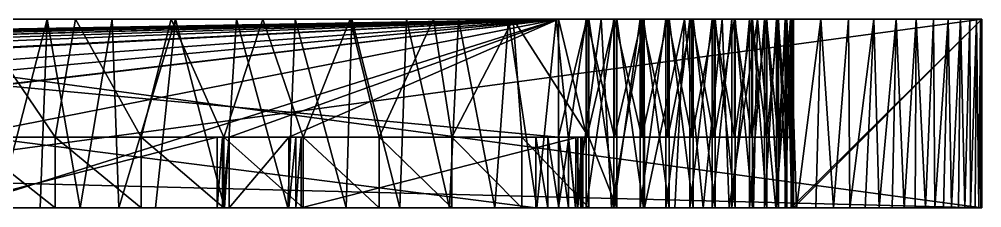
# Model space of a CAD drawing. Header units: millimetres. Extents: x -79 to 79, y 0 to 4.
# Drawn here: x 58.54 to 79, y 0 to 4 of the extents above; entities that cross this region are included whole.
import ezdxf

# ---------------------------------------------------------------- set-up
doc = ezdxf.new("R2010")
doc.units = ezdxf.units.MM
doc.header["$LTSCALE"] = 57.942387
for name, color, linetype in [('1', 7, 'CONTINUOUS'), ('10', 7, 'CONTINUOUS'), ('135', 7, 'CONTINUOUS'), ('136', 7, 'CONTINUOUS'), ('137', 7, 'CONTINUOUS'), ('138', 7, 'CONTINUOUS'), ('139', 7, 'CONTINUOUS'), ('14', 7, 'CONTINUOUS'), ('141', 7, 'CONTINUOUS'), ('142', 7, 'CONTINUOUS'), ('143', 7, 'CONTINUOUS'), ('145', 7, 'CONTINUOUS'), ('146', 7, 'CONTINUOUS'), ('151', 7, 'CONTINUOUS'), ('152', 7, 'CONTINUOUS'), ('175', 7, 'CONTINUOUS'), ('176', 7, 'CONTINUOUS'), ('177', 7, 'CONTINUOUS'), ('178', 7, 'CONTINUOUS'), ('181', 7, 'CONTINUOUS'), ('2', 7, 'CONTINUOUS'), ('208', 7, 'CONTINUOUS'), ('209', 7, 'CONTINUOUS'), ('5', 7, 'CONTINUOUS'), ('6', 7, 'CONTINUOUS'), ('7', 7, 'CONTINUOUS'), ('9', 7, 'CONTINUOUS')]:
    doc.layers.add(name, color=color, linetype=linetype)

msp = doc.modelspace()

# ---------------------------------------------------------------- linework, layer by layer
at = {"layer": '1', "color": 7, "linetype": 'CONTINUOUS'}
for points in [[(48.876, 0, 38.5), (62.745, 0, 38.174), (-79, 0, 42.5), (48.876, 0, 38.5)], [(63.005, 0, 38.5), (64.274, 0, 38.5), (-79, 0, 42.5), (63.005, 0, 38.5)], [(-79, 0, 42.5), (64.274, 0, 38.5), (79, 0, 42.5), (-79, 0, 42.5)], [(62.858, 0, 38.351), (63.005, 0, 38.5), (-79, 0, 42.5), (62.858, 0, 38.351)], [(62.745, 0, 38.174), (62.858, 0, 38.351), (-79, 0, 42.5), (62.745, 0, 38.174)], [(48.876, 0, 38.5), (49.054, 0, 38.343), (62.745, 0, 38.174), (48.876, 0, 38.5)], [(49.054, 0, 38.343), (49.19, 0, 38.148), (62.745, 0, 38.174), (49.054, 0, 38.343)], [(62.745, 0, 38.174), (49.19, 0, 38.148), (56.863, 0, 26.41), (62.745, 0, 38.174)], [(79, 0, 17.5), (57.506, 0, 24.995), (49.25, 0, 17.5), (79, 0, 17.5)], [(70.593, 0, -21.535), (71.176, 0, -21.64), (49.25, 0, -17.5), (70.593, 0, -21.535)], [(49.25, 0, -17.5), (71.176, 0, -21.64), (79, 0, -17.5), (49.25, 0, -17.5)], [(70, 0, -21.5), (70.593, 0, -21.535), (49.25, 0, -17.5), (70, 0, -21.5)], [(57.25, 0, -21.5), (70, 0, -21.5), (49.25, 0, -17.5), (57.25, 0, -21.5)], [(59.303, 0, -51.795), (57.4, 0, -51.927), (58.986, 0, -55.826), (59.303, 0, -51.795)], [(58.986, 0, -55.826), (57.4, 0, -51.927), (58.095, 0, -55.888), (58.986, 0, -55.826)], [(57.758, 0, 24.963), (57.506, 0, 24.995), (79, 0, 17.5), (57.758, 0, 24.963)], [(69.522, 0, 24.963), (57.758, 0, 24.963), (79, 0, 17.5), (69.522, 0, 24.963)], [(59.837, 0, -55.765), (59.303, 0, -51.795), (58.986, 0, -55.826), (59.837, 0, -55.765)], [(61.132, 0, -51.657), (59.303, 0, -51.795), (60.654, 0, -55.704), (61.132, 0, -51.657)], [(60.654, 0, -55.704), (59.303, 0, -51.795), (59.837, 0, -55.765), (60.654, 0, -55.704)], [(61.436, 0, -55.643), (61.132, 0, -51.657), (60.654, 0, -55.704), (61.436, 0, -55.643)], [(62.887, 0, -51.514), (61.132, 0, -51.657), (61.436, 0, -55.643), (62.887, 0, -51.514)], [(62.904, 0, -55.525), (62.887, 0, -51.514), (61.436, 0, -55.643), (62.904, 0, -55.525)], [(64.572, 0, -51.365), (62.887, 0, -51.514), (64.251, 0, -55.409), (64.572, 0, -51.365)], [(64.251, 0, -55.409), (62.887, 0, -51.514), (62.904, 0, -55.525), (64.251, 0, -55.409)], [(65.491, 0, -55.296), (64.572, 0, -51.365), (64.251, 0, -55.409), (65.491, 0, -55.296)], [(64.274, 0, 38.5), (64.421, 0, 38.351), (79, 0, 42.5), (64.274, 0, 38.5)], [(64.421, 0, 38.351), (64.534, 0, 38.174), (79, 0, 17.5), (64.421, 0, 38.351)], [(79, 0, 42.5), (64.421, 0, 38.351), (79, 0, 17.5), (79, 0, 42.5)], [(64.534, 0, 38.174), (70.416, 0, 26.41), (79, 0, 17.5), (64.534, 0, 38.174)], [(66.189, 0, -51.21), (64.572, 0, -51.365), (65.491, 0, -55.296), (66.189, 0, -51.21)], [(66.632, 0, -55.186), (66.189, 0, -51.21), (65.491, 0, -55.296), (66.632, 0, -55.186)], [(67.739, 0, -51.048), (66.189, 0, -51.21), (67.683, 0, -55.079), (67.739, 0, -51.048)], [(67.683, 0, -55.079), (66.189, 0, -51.21), (66.632, 0, -55.186), (67.683, 0, -55.079)], [(68.651, 0, -54.974), (67.739, 0, -51.048), (67.683, 0, -55.079), (68.651, 0, -54.974)], [(69.226, 0, -50.878), (67.739, 0, -51.048), (68.651, 0, -54.974), (69.226, 0, -50.878)], [(69.543, 0, -54.872), (69.226, 0, -50.878), (68.651, 0, -54.974), (69.543, 0, -54.872)], [(70.649, 0, -50.7), (69.226, 0, -50.878), (70.367, 0, -54.773), (70.649, 0, -50.7)], [(70.367, 0, -54.773), (69.226, 0, -50.878), (69.543, 0, -54.872), (70.367, 0, -54.773)], [(69.773, 0, 24.995), (69.522, 0, 24.963), (79, 0, 17.5), (69.773, 0, 24.995)], [(70.009, 0, 25.09), (69.773, 0, 24.995), (79, 0, 17.5), (70.009, 0, 25.09)], [(70.213, 0, 25.24), (70.009, 0, 25.09), (79, 0, 17.5), (70.213, 0, 25.24)], [(70.372, 0, 25.437), (70.213, 0, 25.24), (79, 0, 17.5), (70.372, 0, 25.437)], [(71.127, 0, -54.676), (70.649, 0, -50.7), (70.367, 0, -54.773), (71.127, 0, -54.676)], [(70.477, 0, 25.668), (70.372, 0, 25.437), (79, 0, 17.5), (70.477, 0, 25.668)], [(70.416, 0, 26.41), (70.5, 0, 26.171), (79, 0, 17.5), (70.416, 0, 26.41)], [(70.521, 0, 25.918), (70.477, 0, 25.668), (79, 0, 17.5), (70.521, 0, 25.918)], [(70.5, 0, 26.171), (70.521, 0, 25.918), (79, 0, 17.5), (70.5, 0, 26.171)], [(71.24, 0, -50.586), (70.649, 0, -50.7), (71.127, 0, -54.676), (71.24, 0, -50.586)], [(71.83, 0, -54.581), (71.24, 0, -50.586), (71.127, 0, -54.676), (71.83, 0, -54.581)], [(71.176, 0, -21.64), (71.742, 0, -21.813), (79, 0, -17.5), (71.176, 0, -21.64)], [(71.809, 0, -50.403), (71.24, 0, -50.586), (71.83, 0, -54.581), (71.809, 0, -50.403)], [(71.742, 0, -21.813), (72.285, 0, -22.053), (79, 0, -17.5), (71.742, 0, -21.813)], [(72.355, 0, -50.153), (71.809, 0, -50.403), (71.83, 0, -54.581), (72.355, 0, -50.153)], [(72.479, 0, -54.489), (72.355, 0, -50.153), (71.83, 0, -54.581), (72.479, 0, -54.489)], [(72.795, 0, -22.354), (79, 0, -25.765), (72.285, 0, -22.053), (72.795, 0, -22.354)], [(72.285, 0, -22.053), (79, 0, -25.765), (79, 0, -17.5), (72.285, 0, -22.053)], [(72.866, 0, -49.839), (72.355, 0, -50.153), (72.479, 0, -54.489), (72.866, 0, -49.839)], [(73.079, 0, -54.399), (72.866, 0, -49.839), (72.479, 0, -54.489), (73.079, 0, -54.399)], [(73.266, 0, -22.714), (79, 0, -25.765), (72.795, 0, -22.354), (73.266, 0, -22.714)], [(73.336, 0, -49.467), (72.866, 0, -49.839), (73.079, 0, -54.399), (73.336, 0, -49.467)], [(73.634, 0, -54.311), (73.336, 0, -49.467), (73.079, 0, -54.399), (73.634, 0, -54.311)], [(73.691, 0, -23.127), (79, 0, -25.765), (73.266, 0, -22.714), (73.691, 0, -23.127)], [(73.758, 0, -49.04), (73.336, 0, -49.467), (73.634, 0, -54.311), (73.758, 0, -49.04)], [(74.147, 0, -54.225), (73.758, 0, -49.04), (73.634, 0, -54.311), (74.147, 0, -54.225)], [(74.064, 0, -23.587), (79, 0, -25.765), (73.691, 0, -23.127), (74.064, 0, -23.587)], [(74.126, 0, -48.566), (73.758, 0, -49.04), (74.147, 0, -54.225), (74.126, 0, -48.566)], [(74.38, 0, -24.089), (79, 0, -25.765), (74.064, 0, -23.587), (74.38, 0, -24.089)], [(74.434, 0, -48.052), (74.126, 0, -48.566), (74.147, 0, -54.225), (74.434, 0, -48.052)], [(74.623, 0, -54.141), (74.434, 0, -48.052), (74.147, 0, -54.225), (74.623, 0, -54.141)], [(74.635, 0, -24.624), (79, 0, -25.765), (74.38, 0, -24.089), (74.635, 0, -24.624)], [(74.679, 0, -47.504), (74.434, 0, -48.052), (74.623, 0, -54.141), (74.679, 0, -47.504)], [(75.062, 0, -54.059), (74.679, 0, -47.504), (74.623, 0, -54.141), (75.062, 0, -54.059)], [(74.824, 0, -25.185), (79, 0, -25.765), (74.635, 0, -24.624), (74.824, 0, -25.185)], [(74.857, 0, -46.931), (74.679, 0, -47.504), (75.062, 0, -54.059), (74.857, 0, -46.931)], [(74.946, 0, -25.765), (79, 0, -25.765), (74.824, 0, -25.185), (74.946, 0, -25.765)], [(74.964, 0, -46.342), (74.857, 0, -46.931), (75.062, 0, -54.059), (74.964, 0, -46.342)], [(75, 0, -45.742), (74.964, 0, -46.342), (75.062, 0, -54.059), (75, 0, -45.742)], [(75, 0, -42.235), (75, 0, -45.742), (75.062, 0, -54.059), (75, 0, -42.235)], [(79, 0, -42.235), (75, 0, -42.235), (79, 0, -52.5), (79, 0, -42.235)], [(79, 0, -52.5), (75, 0, -42.235), (78.984, 0, -52.6), (79, 0, -52.5)], [(78.984, 0, -52.6), (75, 0, -42.235), (78.936, 0, -52.701), (78.984, 0, -52.6)], [(78.936, 0, -52.701), (75, 0, -42.235), (78.86, 0, -52.798), (78.936, 0, -52.701)], [(78.86, 0, -52.798), (75, 0, -42.235), (78.76, 0, -52.889), (78.86, 0, -52.798)], [(78.76, 0, -52.889), (75, 0, -42.235), (78.642, 0, -52.976), (78.76, 0, -52.889)], [(78.642, 0, -52.976), (75, 0, -42.235), (78.506, 0, -53.058), (78.642, 0, -52.976)], [(78.506, 0, -53.058), (75, 0, -42.235), (78.354, 0, -53.138), (78.506, 0, -53.058)], [(78.354, 0, -53.138), (75, 0, -42.235), (78.186, 0, -53.216), (78.354, 0, -53.138)], [(78.186, 0, -53.216), (75, 0, -42.235), (78.003, 0, -53.292), (78.186, 0, -53.216)], [(78.003, 0, -53.292), (75, 0, -42.235), (77.803, 0, -53.367), (78.003, 0, -53.292)], [(77.803, 0, -53.367), (75, 0, -42.235), (77.585, 0, -53.442), (77.803, 0, -53.367)], [(77.585, 0, -53.442), (75, 0, -42.235), (77.349, 0, -53.517), (77.585, 0, -53.442)], [(77.349, 0, -53.517), (75, 0, -42.235), (77.094, 0, -53.592), (77.349, 0, -53.517)], [(77.094, 0, -53.592), (75, 0, -42.235), (76.817, 0, -53.667), (77.094, 0, -53.592)], [(76.817, 0, -53.667), (75, 0, -42.235), (76.519, 0, -53.743), (76.817, 0, -53.667)], [(76.519, 0, -53.743), (75, 0, -42.235), (76.196, 0, -53.82), (76.519, 0, -53.743)], [(76.196, 0, -53.82), (75, 0, -42.235), (75.847, 0, -53.899), (76.196, 0, -53.82)], [(75.847, 0, -53.899), (75, 0, -42.235), (75.47, 0, -53.978), (75.847, 0, -53.899)], [(75.47, 0, -53.978), (75, 0, -42.235), (75.062, 0, -54.059), (75.47, 0, -53.978)]]:
    msp.add_3dface(points, dxfattribs=at)
at = {"layer": '10', "color": 7, "linetype": 'CONTINUOUS'}
for points in [[(79, 0, -17.5), (79, 0, -25.765), (79, 4, -17.5), (79, 0, -17.5)], [(79, 4, -17.5), (79, 0, -25.765), (79, 4, -25.765), (79, 4, -17.5)], [(79, 0, -42.235), (79, 0, -52.5), (79, 4, -42.235), (79, 0, -42.235)], [(79, 4, -42.235), (79, 0, -52.5), (79, 4, -52.5), (79, 4, -42.235)]]:
    msp.add_3dface(points, dxfattribs=at)
at = {"layer": '135', "color": 7, "linetype": 'CONTINUOUS'}
for points in [[(62.745, 0, 38.174), (56.863, 0, 26.41), (62.745, 1.5, 38.174), (62.745, 0, 38.174)], [(56.863, 0, 26.41), (56.863, 1.5, 26.41), (62.745, 1.5, 38.174), (56.863, 0, 26.41)]]:
    msp.add_3dface(points, dxfattribs=at)
at = {"layer": '136', "color": 7, "linetype": 'CONTINUOUS'}
for points in [[(62.858, 0, 38.351), (62.745, 0, 38.174), (62.858, 1.5, 38.351), (62.858, 0, 38.351)], [(62.745, 0, 38.174), (62.745, 1.5, 38.174), (62.858, 1.5, 38.351), (62.745, 0, 38.174)], [(63.005, 0, 38.5), (62.858, 0, 38.351), (63.005, 1.5, 38.5), (63.005, 0, 38.5)], [(62.858, 0, 38.351), (62.858, 1.5, 38.351), (63.005, 1.5, 38.5), (62.858, 0, 38.351)], [(64.421, 0, 38.351), (64.274, 0, 38.5), (64.421, 1.5, 38.351), (64.421, 0, 38.351)], [(64.274, 0, 38.5), (64.274, 1.5, 38.5), (64.421, 1.5, 38.351), (64.274, 0, 38.5)], [(64.534, 0, 38.174), (64.421, 0, 38.351), (64.534, 1.5, 38.174), (64.534, 0, 38.174)], [(64.421, 0, 38.351), (64.421, 1.5, 38.351), (64.534, 1.5, 38.174), (64.421, 0, 38.351)]]:
    msp.add_3dface(points, dxfattribs=at)
at = {"layer": '137', "color": 7, "linetype": 'CONTINUOUS'}
for points in [[(70.416, 0, 26.41), (64.534, 0, 38.174), (70.416, 1.5, 26.41), (70.416, 0, 26.41)], [(64.534, 0, 38.174), (64.534, 1.5, 38.174), (70.416, 1.5, 26.41), (64.534, 0, 38.174)]]:
    msp.add_3dface(points, dxfattribs=at)
at = {"layer": '138', "color": 7, "linetype": 'CONTINUOUS'}
for points in [[(69.522, 0, 24.963), (69.773, 0, 24.995), (69.522, 1.5, 24.963), (69.522, 0, 24.963)], [(69.773, 0, 24.995), (69.773, 1.5, 24.995), (69.522, 1.5, 24.963), (69.773, 0, 24.995)], [(69.773, 0, 24.995), (70.009, 0, 25.09), (69.773, 1.5, 24.995), (69.773, 0, 24.995)], [(70.009, 0, 25.09), (70.009, 1.5, 25.09), (69.773, 1.5, 24.995), (70.009, 0, 25.09)], [(70.009, 0, 25.09), (70.213, 0, 25.24), (70.009, 1.5, 25.09), (70.009, 0, 25.09)], [(70.213, 0, 25.24), (70.213, 1.5, 25.24), (70.009, 1.5, 25.09), (70.213, 0, 25.24)], [(70.213, 0, 25.24), (70.372, 0, 25.437), (70.213, 1.5, 25.24), (70.213, 0, 25.24)], [(70.372, 0, 25.437), (70.372, 1.5, 25.437), (70.213, 1.5, 25.24), (70.372, 0, 25.437)], [(70.372, 0, 25.437), (70.477, 0, 25.668), (70.372, 1.5, 25.437), (70.372, 0, 25.437)], [(70.477, 0, 25.668), (70.477, 1.5, 25.668), (70.372, 1.5, 25.437), (70.477, 0, 25.668)], [(70.5, 0, 26.171), (70.416, 0, 26.41), (70.5, 1.5, 26.171), (70.5, 0, 26.171)], [(70.416, 0, 26.41), (70.416, 1.5, 26.41), (70.5, 1.5, 26.171), (70.416, 0, 26.41)], [(70.477, 0, 25.668), (70.521, 0, 25.918), (70.477, 1.5, 25.668), (70.477, 0, 25.668)], [(70.521, 0, 25.918), (70.521, 1.5, 25.918), (70.477, 1.5, 25.668), (70.521, 0, 25.918)], [(70.521, 0, 25.918), (70.5, 0, 26.171), (70.521, 1.5, 25.918), (70.521, 0, 25.918)], [(70.5, 0, 26.171), (70.5, 1.5, 26.171), (70.521, 1.5, 25.918), (70.5, 0, 26.171)]]:
    msp.add_3dface(points, dxfattribs=at)
at = {"layer": '139', "color": 7, "linetype": 'CONTINUOUS'}
for points in [[(57.758, 0, 24.963), (69.522, 0, 24.963), (57.758, 1.5, 24.963), (57.758, 0, 24.963)], [(69.522, 0, 24.963), (69.522, 1.5, 24.963), (57.758, 1.5, 24.963), (69.522, 0, 24.963)]]:
    msp.add_3dface(points, dxfattribs=at)
at = {"layer": '14', "color": 7, "linetype": 'CONTINUOUS'}
for points in [[(59.132, 4, -55.816), (58.095, 0, -55.888), (57.705, 4, -55.915), (59.132, 4, -55.816)], [(58.986, 0, -55.826), (58.095, 0, -55.888), (59.132, 4, -55.816), (58.986, 0, -55.826)], [(59.837, 0, -55.765), (58.986, 0, -55.826), (59.132, 4, -55.816), (59.837, 0, -55.765)], [(60.518, 4, -55.714), (59.837, 0, -55.765), (59.132, 4, -55.816), (60.518, 4, -55.714)], [(60.654, 0, -55.704), (59.837, 0, -55.765), (60.518, 4, -55.714), (60.654, 0, -55.704)], [(61.859, 4, -55.61), (60.654, 0, -55.704), (60.518, 4, -55.714), (61.859, 4, -55.61)], [(61.436, 0, -55.643), (60.654, 0, -55.704), (61.859, 4, -55.61), (61.436, 0, -55.643)], [(62.904, 0, -55.525), (61.436, 0, -55.643), (61.859, 4, -55.61), (62.904, 0, -55.525)], [(63.156, 4, -55.504), (62.904, 0, -55.525), (61.859, 4, -55.61), (63.156, 4, -55.504)], [(64.251, 0, -55.409), (62.904, 0, -55.525), (63.156, 4, -55.504), (64.251, 0, -55.409)], [(64.407, 4, -55.395), (64.251, 0, -55.409), (63.156, 4, -55.504), (64.407, 4, -55.395)], [(65.491, 0, -55.296), (64.251, 0, -55.409), (64.407, 4, -55.395), (65.491, 0, -55.296)], [(65.612, 4, -55.285), (65.491, 0, -55.296), (64.407, 4, -55.395), (65.612, 4, -55.285)], [(66.632, 0, -55.186), (65.491, 0, -55.296), (65.612, 4, -55.285), (66.632, 0, -55.186)], [(66.77, 4, -55.172), (66.632, 0, -55.186), (65.612, 4, -55.285), (66.77, 4, -55.172)], [(67.683, 0, -55.079), (66.632, 0, -55.186), (66.77, 4, -55.172), (67.683, 0, -55.079)], [(67.88, 4, -55.058), (67.683, 0, -55.079), (66.77, 4, -55.172), (67.88, 4, -55.058)], [(68.651, 0, -54.974), (67.683, 0, -55.079), (67.88, 4, -55.058), (68.651, 0, -54.974)], [(68.94, 4, -54.942), (68.651, 0, -54.974), (67.88, 4, -55.058), (68.94, 4, -54.942)], [(69.543, 0, -54.872), (68.651, 0, -54.974), (68.94, 4, -54.942), (69.543, 0, -54.872)], [(69.951, 4, -54.824), (69.543, 0, -54.872), (68.94, 4, -54.942), (69.951, 4, -54.824)], [(70.367, 0, -54.773), (69.543, 0, -54.872), (69.951, 4, -54.824), (70.367, 0, -54.773)], [(70.911, 4, -54.704), (70.367, 0, -54.773), (69.951, 4, -54.824), (70.911, 4, -54.704)], [(71.127, 0, -54.676), (70.367, 0, -54.773), (70.911, 4, -54.704), (71.127, 0, -54.676)], [(71.821, 4, -54.583), (71.127, 0, -54.676), (70.911, 4, -54.704), (71.821, 4, -54.583)], [(71.83, 0, -54.581), (71.127, 0, -54.676), (71.821, 4, -54.583), (71.83, 0, -54.581)], [(72.678, 4, -54.46), (71.83, 0, -54.581), (71.821, 4, -54.583), (72.678, 4, -54.46)], [(72.479, 0, -54.489), (71.83, 0, -54.581), (72.678, 4, -54.46), (72.479, 0, -54.489)], [(73.079, 0, -54.399), (72.479, 0, -54.489), (72.678, 4, -54.46), (73.079, 0, -54.399)], [(73.484, 4, -54.336), (73.079, 0, -54.399), (72.678, 4, -54.46), (73.484, 4, -54.336)], [(73.634, 0, -54.311), (73.079, 0, -54.399), (73.484, 4, -54.336), (73.634, 0, -54.311)], [(74.236, 4, -54.21), (73.634, 0, -54.311), (73.484, 4, -54.336), (74.236, 4, -54.21)], [(74.147, 0, -54.225), (73.634, 0, -54.311), (74.236, 4, -54.21), (74.147, 0, -54.225)], [(74.623, 0, -54.141), (74.147, 0, -54.225), (74.236, 4, -54.21), (74.623, 0, -54.141)], [(74.934, 4, -54.083), (74.623, 0, -54.141), (74.236, 4, -54.21), (74.934, 4, -54.083)], [(75.062, 0, -54.059), (74.623, 0, -54.141), (74.934, 4, -54.083), (75.062, 0, -54.059)], [(75.579, 4, -53.955), (75.062, 0, -54.059), (74.934, 4, -54.083), (75.579, 4, -53.955)], [(75.47, 0, -53.978), (75.062, 0, -54.059), (75.579, 4, -53.955), (75.47, 0, -53.978)], [(75.847, 0, -53.899), (75.47, 0, -53.978), (75.579, 4, -53.955), (75.847, 0, -53.899)], [(76.169, 4, -53.826), (75.847, 0, -53.899), (75.579, 4, -53.955), (76.169, 4, -53.826)], [(76.196, 0, -53.82), (75.847, 0, -53.899), (76.169, 4, -53.826), (76.196, 0, -53.82)], [(76.704, 4, -53.697), (76.196, 0, -53.82), (76.169, 4, -53.826), (76.704, 4, -53.697)], [(76.519, 0, -53.743), (76.196, 0, -53.82), (76.704, 4, -53.697), (76.519, 0, -53.743)], [(76.817, 0, -53.667), (76.519, 0, -53.743), (76.704, 4, -53.697), (76.817, 0, -53.667)], [(77.184, 4, -53.566), (76.817, 0, -53.667), (76.704, 4, -53.697), (77.184, 4, -53.566)], [(77.094, 0, -53.592), (76.817, 0, -53.667), (77.184, 4, -53.566), (77.094, 0, -53.592)], [(77.349, 0, -53.517), (77.094, 0, -53.592), (77.184, 4, -53.566), (77.349, 0, -53.517)], [(77.609, 4, -53.434), (77.349, 0, -53.517), (77.184, 4, -53.566), (77.609, 4, -53.434)], [(77.585, 0, -53.442), (77.349, 0, -53.517), (77.609, 4, -53.434), (77.585, 0, -53.442)], [(77.803, 0, -53.367), (77.585, 0, -53.442), (77.609, 4, -53.434), (77.803, 0, -53.367)], [(77.977, 4, -53.302), (77.803, 0, -53.367), (77.609, 4, -53.434), (77.977, 4, -53.302)], [(78.003, 0, -53.292), (77.803, 0, -53.367), (77.977, 4, -53.302), (78.003, 0, -53.292)], [(78.289, 4, -53.169), (78.003, 0, -53.292), (77.977, 4, -53.302), (78.289, 4, -53.169)], [(78.186, 0, -53.216), (78.003, 0, -53.292), (78.289, 4, -53.169), (78.186, 0, -53.216)], [(78.354, 0, -53.138), (78.186, 0, -53.216), (78.289, 4, -53.169), (78.354, 0, -53.138)], [(78.545, 4, -53.036), (78.354, 0, -53.138), (78.289, 4, -53.169), (78.545, 4, -53.036)], [(78.506, 0, -53.058), (78.354, 0, -53.138), (78.545, 4, -53.036), (78.506, 0, -53.058)], [(78.642, 0, -52.976), (78.506, 0, -53.058), (78.545, 4, -53.036), (78.642, 0, -52.976)], [(78.744, 4, -52.902), (78.642, 0, -52.976), (78.545, 4, -53.036), (78.744, 4, -52.902)], [(78.76, 0, -52.889), (78.642, 0, -52.976), (78.744, 4, -52.902), (78.76, 0, -52.889)], [(78.886, 4, -52.768), (78.76, 0, -52.889), (78.744, 4, -52.902), (78.886, 4, -52.768)], [(78.86, 0, -52.798), (78.76, 0, -52.889), (78.886, 4, -52.768), (78.86, 0, -52.798)], [(78.936, 0, -52.701), (78.86, 0, -52.798), (78.886, 4, -52.768), (78.936, 0, -52.701)], [(78.972, 4, -52.634), (78.936, 0, -52.701), (78.886, 4, -52.768), (78.972, 4, -52.634)], [(78.984, 0, -52.6), (78.936, 0, -52.701), (78.972, 4, -52.634), (78.984, 0, -52.6)], [(79, 4, -52.5), (78.984, 0, -52.6), (78.972, 4, -52.634), (79, 4, -52.5)], [(79, 0, -52.5), (78.984, 0, -52.6), (79, 4, -52.5), (79, 0, -52.5)]]:
    msp.add_3dface(points, dxfattribs=at)
at = {"layer": '141', "color": 7, "linetype": 'CONTINUOUS'}
for points in [[(-79, 4, 42.5), (79, 4, 42.5), (-70, 4, 38.5), (-79, 4, 42.5)], [(-70, 4, 38.5), (79, 4, 42.5), (70, 4, 38.5), (-70, 4, 38.5)], [(43, 4, -21.5), (49.25, 4, -17.5), (70, 4, -21.5), (43, 4, -21.5)], [(70, 4, 21.5), (48.858, 4, 17.466), (43, 4, 21.5), (70, 4, 21.5)], [(49.25, 4, 17.5), (48.858, 4, 17.466), (70, 4, 21.5), (49.25, 4, 17.5)], [(79, 4, 17.5), (49.25, 4, 17.5), (71.196, 4, 21.645), (79, 4, 17.5)], [(71.196, 4, 21.645), (49.25, 4, 17.5), (70.604, 4, 21.537), (71.196, 4, 21.645)], [(70.604, 4, 21.537), (49.25, 4, 17.5), (70, 4, 21.5), (70.604, 4, 21.537)], [(49.25, 4, -17.5), (79, 4, -17.5), (70, 4, -21.5), (49.25, 4, -17.5)], [(59.733, 4, -51.764), (57.705, 4, -55.915), (57.599, 4, -51.914), (59.733, 4, -51.764)], [(59.132, 4, -55.816), (57.705, 4, -55.915), (59.733, 4, -51.764), (59.132, 4, -55.816)], [(60.518, 4, -55.714), (59.132, 4, -55.816), (59.733, 4, -51.764), (60.518, 4, -55.714)], [(61.772, 4, -51.606), (60.518, 4, -55.714), (59.733, 4, -51.764), (61.772, 4, -51.606)], [(61.859, 4, -55.61), (60.518, 4, -55.714), (61.772, 4, -51.606), (61.859, 4, -55.61)], [(63.718, 4, -51.442), (61.859, 4, -55.61), (61.772, 4, -51.606), (63.718, 4, -51.442)], [(63.156, 4, -55.504), (61.859, 4, -55.61), (63.718, 4, -51.442), (63.156, 4, -55.504)], [(64.407, 4, -55.395), (63.156, 4, -55.504), (63.718, 4, -51.442), (64.407, 4, -55.395)], [(65.577, 4, -51.27), (64.407, 4, -55.395), (63.718, 4, -51.442), (65.577, 4, -51.27)], [(65.612, 4, -55.285), (64.407, 4, -55.395), (65.577, 4, -51.27), (65.612, 4, -55.285)], [(67.348, 4, -51.09), (65.612, 4, -55.285), (65.577, 4, -51.27), (67.348, 4, -51.09)], [(66.77, 4, -55.172), (65.612, 4, -55.285), (67.348, 4, -51.09), (66.77, 4, -55.172)], [(67.88, 4, -55.058), (66.77, 4, -55.172), (67.348, 4, -51.09), (67.88, 4, -55.058)], [(69.04, 4, -50.9), (67.88, 4, -55.058), (67.348, 4, -51.09), (69.04, 4, -50.9)], [(68.94, 4, -54.942), (67.88, 4, -55.058), (69.04, 4, -50.9), (68.94, 4, -54.942)], [(69.951, 4, -54.824), (68.94, 4, -54.942), (69.04, 4, -50.9), (69.951, 4, -54.824)], [(70.649, 4, -50.7), (69.951, 4, -54.824), (69.04, 4, -50.9), (70.649, 4, -50.7)], [(70.911, 4, -54.704), (69.951, 4, -54.824), (70.649, 4, -50.7), (70.911, 4, -54.704)], [(70, 4, 38.5), (79, 4, 42.5), (70.604, 4, 38.463), (70, 4, 38.5)], [(70, 4, -21.5), (79, 4, -17.5), (70.593, 4, -21.535), (70, 4, -21.5)], [(70.593, 4, -21.535), (79, 4, -17.5), (71.176, 4, -21.64), (70.593, 4, -21.535)], [(70.604, 4, 38.463), (79, 4, 42.5), (71.196, 4, 38.355), (70.604, 4, 38.463)], [(71.24, 4, -50.586), (70.911, 4, -54.704), (70.649, 4, -50.7), (71.24, 4, -50.586)], [(71.821, 4, -54.583), (70.911, 4, -54.704), (71.809, 4, -50.403), (71.821, 4, -54.583)], [(71.809, 4, -50.403), (70.911, 4, -54.704), (71.24, 4, -50.586), (71.809, 4, -50.403)], [(71.176, 4, -21.64), (79, 4, -17.5), (71.742, 4, -21.813), (71.176, 4, -21.64)], [(71.196, 4, 38.355), (79, 4, 42.5), (71.773, 4, 38.175), (71.196, 4, 38.355)], [(71.773, 4, 21.825), (79, 4, 17.5), (71.196, 4, 21.645), (71.773, 4, 21.825)], [(71.742, 4, -21.813), (79, 4, -17.5), (72.285, 4, -22.053), (71.742, 4, -21.813)], [(71.773, 4, 38.175), (79, 4, 42.5), (72.324, 4, 37.927), (71.773, 4, 38.175)], [(72.324, 4, 22.073), (79, 4, 17.5), (71.773, 4, 21.825), (72.324, 4, 22.073)], [(72.355, 4, -50.153), (71.821, 4, -54.583), (71.809, 4, -50.403), (72.355, 4, -50.153)], [(72.678, 4, -54.46), (71.821, 4, -54.583), (72.355, 4, -50.153), (72.678, 4, -54.46)], [(72.285, 4, -22.053), (79, 4, -17.5), (72.795, 4, -22.354), (72.285, 4, -22.053)], [(72.324, 4, 37.927), (79, 4, 42.5), (72.84, 4, 37.615), (72.324, 4, 37.927)], [(72.84, 4, 22.385), (79, 4, 17.5), (72.324, 4, 22.073), (72.84, 4, 22.385)], [(72.866, 4, -49.839), (72.678, 4, -54.46), (72.355, 4, -50.153), (72.866, 4, -49.839)], [(73.484, 4, -54.336), (72.678, 4, -54.46), (73.336, 4, -49.467), (73.484, 4, -54.336)], [(73.336, 4, -49.467), (72.678, 4, -54.46), (72.866, 4, -49.839), (73.336, 4, -49.467)], [(72.795, 4, -22.354), (79, 4, -17.5), (73.266, 4, -22.714), (72.795, 4, -22.354)], [(72.84, 4, 37.615), (79, 4, 42.5), (73.315, 4, 37.243), (72.84, 4, 37.615)], [(73.315, 4, 22.757), (79, 4, 17.5), (72.84, 4, 22.385), (73.315, 4, 22.757)], [(73.266, 4, -22.714), (79, 4, -17.5), (73.691, 4, -23.127), (73.266, 4, -22.714)], [(73.315, 4, 37.243), (79, 4, 42.5), (73.743, 4, 36.815), (73.315, 4, 37.243)], [(73.743, 4, 23.185), (79, 4, 17.5), (73.315, 4, 22.757), (73.743, 4, 23.185)], [(73.758, 4, -49.04), (73.484, 4, -54.336), (73.336, 4, -49.467), (73.758, 4, -49.04)], [(74.236, 4, -54.21), (73.484, 4, -54.336), (74.126, 4, -48.566), (74.236, 4, -54.21)], [(74.126, 4, -48.566), (73.484, 4, -54.336), (73.758, 4, -49.04), (74.126, 4, -48.566)], [(73.691, 4, -23.127), (79, 4, -17.5), (74.064, 4, -23.587), (73.691, 4, -23.127)], [(73.743, 4, 36.815), (79, 4, 42.5), (74.115, 4, 36.34), (73.743, 4, 36.815)], [(74.115, 4, 23.66), (79, 4, 17.5), (73.743, 4, 23.185), (74.115, 4, 23.66)], [(74.064, 4, -23.587), (79, 4, -17.5), (74.38, 4, -24.089), (74.064, 4, -23.587)], [(74.115, 4, 36.34), (79, 4, 42.5), (74.427, 4, 35.824), (74.115, 4, 36.34)], [(74.427, 4, 24.176), (79, 4, 17.5), (74.115, 4, 23.66), (74.427, 4, 24.176)], [(74.434, 4, -48.052), (74.236, 4, -54.21), (74.126, 4, -48.566), (74.434, 4, -48.052)], [(74.934, 4, -54.083), (74.236, 4, -54.21), (74.857, 4, -46.931), (74.934, 4, -54.083)], [(74.857, 4, -46.931), (74.236, 4, -54.21), (74.679, 4, -47.504), (74.857, 4, -46.931)], [(74.679, 4, -47.504), (74.236, 4, -54.21), (74.434, 4, -48.052), (74.679, 4, -47.504)], [(74.38, 4, -24.089), (79, 4, -17.5), (74.635, 4, -24.624), (74.38, 4, -24.089)], [(74.427, 4, 35.824), (79, 4, 42.5), (74.675, 4, 35.273), (74.427, 4, 35.824)], [(74.675, 4, 24.727), (79, 4, 17.5), (74.427, 4, 24.176), (74.675, 4, 24.727)], [(74.635, 4, -24.624), (79, 4, -17.5), (74.824, 4, -25.185), (74.635, 4, -24.624)], [(74.675, 4, 35.273), (79, 4, 42.5), (74.855, 4, 34.696), (74.675, 4, 35.273)], [(74.855, 4, 25.304), (79, 4, 17.5), (74.675, 4, 24.727), (74.855, 4, 25.304)], [(74.824, 4, -25.185), (79, 4, -17.5), (74.946, 4, -25.765), (74.824, 4, -25.185)], [(79, 4, 42.5), (79, 4, 17.5), (74.855, 4, 25.304), (79, 4, 42.5)], [(74.855, 4, 34.696), (79, 4, 42.5), (74.963, 4, 34.104), (74.855, 4, 34.696)], [(74.963, 4, 25.896), (79, 4, 42.5), (74.855, 4, 25.304), (74.963, 4, 25.896)], [(74.964, 4, -46.342), (74.934, 4, -54.083), (74.857, 4, -46.931), (74.964, 4, -46.342)], [(75.579, 4, -53.955), (74.934, 4, -54.083), (75, 4, -45.742), (75.579, 4, -53.955)], [(75, 4, -45.742), (74.934, 4, -54.083), (74.964, 4, -46.342), (75, 4, -45.742)], [(79, 4, -17.5), (79, 4, -25.765), (74.946, 4, -25.765), (79, 4, -17.5)], [(74.963, 4, 34.104), (79, 4, 42.5), (75, 4, 33.5), (74.963, 4, 34.104)], [(75, 4, 26.5), (79, 4, 42.5), (74.963, 4, 25.896), (75, 4, 26.5)], [(75, 4, 33.5), (79, 4, 42.5), (75, 4, 26.5), (75, 4, 33.5)], [(79, 4, -42.235), (75.579, 4, -53.955), (75, 4, -45.742), (79, 4, -42.235)], [(75, 4, -42.235), (79, 4, -42.235), (75, 4, -45.742), (75, 4, -42.235)], [(79, 4, -42.235), (76.169, 4, -53.826), (75.579, 4, -53.955), (79, 4, -42.235)], [(79, 4, -42.235), (76.704, 4, -53.697), (76.169, 4, -53.826), (79, 4, -42.235)], [(79, 4, -42.235), (77.184, 4, -53.566), (76.704, 4, -53.697), (79, 4, -42.235)], [(79, 4, -42.235), (77.609, 4, -53.434), (77.184, 4, -53.566), (79, 4, -42.235)], [(79, 4, -42.235), (77.977, 4, -53.302), (77.609, 4, -53.434), (79, 4, -42.235)], [(79, 4, -42.235), (78.289, 4, -53.169), (77.977, 4, -53.302), (79, 4, -42.235)], [(79, 4, -42.235), (78.545, 4, -53.036), (78.289, 4, -53.169), (79, 4, -42.235)], [(79, 4, -42.235), (78.744, 4, -52.902), (78.545, 4, -53.036), (79, 4, -42.235)], [(79, 4, -42.235), (78.886, 4, -52.768), (78.744, 4, -52.902), (79, 4, -42.235)], [(79, 4, -42.235), (78.972, 4, -52.634), (78.886, 4, -52.768), (79, 4, -42.235)], [(79, 4, -42.235), (79, 4, -52.5), (78.972, 4, -52.634), (79, 4, -42.235)]]:
    msp.add_3dface(points, dxfattribs=at)
at = {"layer": '142', "color": 7, "linetype": 'CONTINUOUS'}
for points in [[(75, 0, -45.742), (75, 0, -42.235), (75, 4, -42.235), (75, 0, -45.742)], [(75, 0, -45.742), (75, 4, -42.235), (75, 4, -45.742), (75, 0, -45.742)]]:
    msp.add_3dface(points, dxfattribs=at)
at = {"layer": '143', "color": 7, "linetype": 'CONTINUOUS'}
for points in [[(57.25, 1.5, -21.5), (43, 1.5, -21.5), (70, 4, -21.5), (57.25, 1.5, -21.5)], [(43, 1.5, -21.5), (43, 4, -21.5), (70, 4, -21.5), (43, 1.5, -21.5)], [(70, 0, -21.5), (57.25, 0, -21.5), (70, 4, -21.5), (70, 0, -21.5)], [(57.25, 0, -21.5), (57.25, 1.5, -21.5), (70, 4, -21.5), (57.25, 0, -21.5)]]:
    msp.add_3dface(points, dxfattribs=at)
at = {"layer": '145', "color": 7, "linetype": 'CONTINUOUS'}
for points in [[(43, 1.5, 21.5), (70, 1.5, 21.5), (43, 4, 21.5), (43, 1.5, 21.5)], [(70, 1.5, 21.5), (70, 4, 21.5), (43, 4, 21.5), (70, 1.5, 21.5)]]:
    msp.add_3dface(points, dxfattribs=at)
at = {"layer": '146', "color": 7, "linetype": 'CONTINUOUS'}
for points in [[(-64.274, 1.5, 38.5), (-70, 1.5, 38.5), (70, 4, 38.5), (-64.274, 1.5, 38.5)], [(-70, 1.5, 38.5), (-70, 4, 38.5), (70, 4, 38.5), (-70, 1.5, 38.5)], [(-63.005, 1.5, 38.5), (-64.274, 1.5, 38.5), (70, 4, 38.5), (-63.005, 1.5, 38.5)], [(-48.876, 1.5, 38.5), (-63.005, 1.5, 38.5), (70, 4, 38.5), (-48.876, 1.5, 38.5)], [(-35.977, 1.5, 38.5), (-48.876, 1.5, 38.5), (70, 4, 38.5), (-35.977, 1.5, 38.5)], [(-21.848, 1.5, 38.5), (-35.977, 1.5, 38.5), (70, 4, 38.5), (-21.848, 1.5, 38.5)], [(-20.579, 1.5, 38.5), (-21.848, 1.5, 38.5), (70, 4, 38.5), (-20.579, 1.5, 38.5)], [(-6.449, 1.5, 38.5), (-20.579, 1.5, 38.5), (70, 4, 38.5), (-6.449, 1.5, 38.5)], [(6.449, 1.5, 38.5), (-6.449, 1.5, 38.5), (70, 4, 38.5), (6.449, 1.5, 38.5)], [(20.579, 1.5, 38.5), (6.449, 1.5, 38.5), (70, 4, 38.5), (20.579, 1.5, 38.5)], [(21.848, 1.5, 38.5), (20.579, 1.5, 38.5), (70, 4, 38.5), (21.848, 1.5, 38.5)], [(35.977, 1.5, 38.5), (21.848, 1.5, 38.5), (70, 4, 38.5), (35.977, 1.5, 38.5)], [(48.876, 1.5, 38.5), (35.977, 0, 38.5), (70, 4, 38.5), (48.876, 1.5, 38.5)], [(35.977, 0, 38.5), (35.977, 1.5, 38.5), (70, 4, 38.5), (35.977, 0, 38.5)], [(63.005, 1.5, 38.5), (48.876, 1.5, 38.5), (70, 4, 38.5), (63.005, 1.5, 38.5)], [(64.274, 1.5, 38.5), (63.005, 1.5, 38.5), (70, 4, 38.5), (64.274, 1.5, 38.5)], [(70, 1.5, 38.5), (64.274, 1.5, 38.5), (70, 4, 38.5), (70, 1.5, 38.5)], [(64.274, 0, 38.5), (63.005, 0, 38.5), (64.274, 1.5, 38.5), (64.274, 0, 38.5)], [(64.274, 1.5, 38.5), (63.005, 0, 38.5), (63.005, 1.5, 38.5), (64.274, 1.5, 38.5)]]:
    msp.add_3dface(points, dxfattribs=at)
at = {"layer": '151', "color": 7, "linetype": 'CONTINUOUS'}
for points in [[(57.599, 4, -51.914), (57.4, 1.5, -51.927), (59.303, 1.5, -51.795), (57.599, 4, -51.914)], [(59.733, 4, -51.764), (57.599, 4, -51.914), (59.303, 1.5, -51.795), (59.733, 4, -51.764)], [(61.132, 1.5, -51.657), (59.733, 4, -51.764), (59.303, 1.5, -51.795), (61.132, 1.5, -51.657)], [(61.772, 4, -51.606), (59.733, 4, -51.764), (61.132, 1.5, -51.657), (61.772, 4, -51.606)], [(62.887, 1.5, -51.514), (61.772, 4, -51.606), (61.132, 1.5, -51.657), (62.887, 1.5, -51.514)], [(63.718, 4, -51.442), (61.772, 4, -51.606), (62.887, 1.5, -51.514), (63.718, 4, -51.442)], [(64.572, 1.5, -51.365), (63.718, 4, -51.442), (62.887, 1.5, -51.514), (64.572, 1.5, -51.365)], [(65.577, 4, -51.27), (63.718, 4, -51.442), (64.572, 1.5, -51.365), (65.577, 4, -51.27)], [(66.189, 1.5, -51.21), (65.577, 4, -51.27), (64.572, 1.5, -51.365), (66.189, 1.5, -51.21)], [(67.348, 4, -51.09), (65.577, 4, -51.27), (66.189, 1.5, -51.21), (67.348, 4, -51.09)], [(67.739, 1.5, -51.048), (67.348, 4, -51.09), (66.189, 1.5, -51.21), (67.739, 1.5, -51.048)], [(69.04, 4, -50.9), (67.348, 4, -51.09), (67.739, 1.5, -51.048), (69.04, 4, -50.9)], [(69.226, 1.5, -50.878), (69.04, 4, -50.9), (67.739, 1.5, -51.048), (69.226, 1.5, -50.878)], [(70.649, 4, -50.7), (69.04, 4, -50.9), (70.649, 1.5, -50.7), (70.649, 4, -50.7)], [(70.649, 1.5, -50.7), (69.04, 4, -50.9), (69.226, 1.5, -50.878), (70.649, 1.5, -50.7)]]:
    msp.add_3dface(points, dxfattribs=at)
at = {"layer": '152', "color": 7, "linetype": 'CONTINUOUS'}
for points in [[(75, 1.5, 26.5), (75, 1.5, 33.5), (75, 4, 26.5), (75, 1.5, 26.5)], [(75, 1.5, 33.5), (75, 4, 33.5), (75, 4, 26.5), (75, 1.5, 33.5)]]:
    msp.add_3dface(points, dxfattribs=at)
at = {"layer": '175', "color": 7, "linetype": 'CONTINUOUS'}
for points in [[(70.604, 1.5, 38.463), (70, 1.5, 38.5), (70.604, 4, 38.463), (70.604, 1.5, 38.463)], [(70, 1.5, 38.5), (70, 4, 38.5), (70.604, 4, 38.463), (70, 1.5, 38.5)], [(71.196, 1.5, 38.355), (70.604, 1.5, 38.463), (71.196, 4, 38.355), (71.196, 1.5, 38.355)], [(70.604, 1.5, 38.463), (70.604, 4, 38.463), (71.196, 4, 38.355), (70.604, 1.5, 38.463)], [(71.773, 1.5, 38.175), (71.196, 1.5, 38.355), (71.773, 4, 38.175), (71.773, 1.5, 38.175)], [(71.196, 1.5, 38.355), (71.196, 4, 38.355), (71.773, 4, 38.175), (71.196, 1.5, 38.355)], [(72.324, 1.5, 37.927), (71.773, 1.5, 38.175), (72.324, 4, 37.927), (72.324, 1.5, 37.927)], [(71.773, 1.5, 38.175), (71.773, 4, 38.175), (72.324, 4, 37.927), (71.773, 1.5, 38.175)], [(72.84, 1.5, 37.615), (72.324, 1.5, 37.927), (72.84, 4, 37.615), (72.84, 1.5, 37.615)], [(72.324, 1.5, 37.927), (72.324, 4, 37.927), (72.84, 4, 37.615), (72.324, 1.5, 37.927)], [(73.315, 1.5, 37.243), (72.84, 1.5, 37.615), (73.315, 4, 37.243), (73.315, 1.5, 37.243)], [(72.84, 1.5, 37.615), (72.84, 4, 37.615), (73.315, 4, 37.243), (72.84, 1.5, 37.615)], [(73.743, 1.5, 36.815), (73.315, 1.5, 37.243), (73.743, 4, 36.815), (73.743, 1.5, 36.815)], [(73.315, 1.5, 37.243), (73.315, 4, 37.243), (73.743, 4, 36.815), (73.315, 1.5, 37.243)], [(74.115, 1.5, 36.34), (73.743, 1.5, 36.815), (74.115, 4, 36.34), (74.115, 1.5, 36.34)], [(73.743, 1.5, 36.815), (73.743, 4, 36.815), (74.115, 4, 36.34), (73.743, 1.5, 36.815)], [(74.427, 1.5, 35.824), (74.115, 1.5, 36.34), (74.427, 4, 35.824), (74.427, 1.5, 35.824)], [(74.115, 1.5, 36.34), (74.115, 4, 36.34), (74.427, 4, 35.824), (74.115, 1.5, 36.34)], [(74.675, 1.5, 35.273), (74.427, 1.5, 35.824), (74.675, 4, 35.273), (74.675, 1.5, 35.273)], [(74.427, 1.5, 35.824), (74.427, 4, 35.824), (74.675, 4, 35.273), (74.427, 1.5, 35.824)], [(74.855, 1.5, 34.696), (74.675, 1.5, 35.273), (74.855, 4, 34.696), (74.855, 1.5, 34.696)], [(74.675, 1.5, 35.273), (74.675, 4, 35.273), (74.855, 4, 34.696), (74.675, 1.5, 35.273)], [(74.963, 1.5, 34.104), (74.855, 1.5, 34.696), (74.963, 4, 34.104), (74.963, 1.5, 34.104)], [(74.855, 1.5, 34.696), (74.855, 4, 34.696), (74.963, 4, 34.104), (74.855, 1.5, 34.696)], [(75, 1.5, 33.5), (74.963, 1.5, 34.104), (75, 4, 33.5), (75, 1.5, 33.5)], [(74.963, 1.5, 34.104), (74.963, 4, 34.104), (75, 4, 33.5), (74.963, 1.5, 34.104)]]:
    msp.add_3dface(points, dxfattribs=at)
at = {"layer": '176', "color": 7, "linetype": 'CONTINUOUS'}
for points in [[(70, 1.5, 21.5), (70.604, 1.5, 21.537), (70, 4, 21.5), (70, 1.5, 21.5)], [(70.604, 1.5, 21.537), (70.604, 4, 21.537), (70, 4, 21.5), (70.604, 1.5, 21.537)], [(70.604, 1.5, 21.537), (71.196, 1.5, 21.645), (70.604, 4, 21.537), (70.604, 1.5, 21.537)], [(71.196, 1.5, 21.645), (71.196, 4, 21.645), (70.604, 4, 21.537), (71.196, 1.5, 21.645)], [(71.196, 1.5, 21.645), (71.773, 1.5, 21.825), (71.196, 4, 21.645), (71.196, 1.5, 21.645)], [(71.773, 1.5, 21.825), (71.773, 4, 21.825), (71.196, 4, 21.645), (71.773, 1.5, 21.825)], [(71.773, 1.5, 21.825), (72.324, 1.5, 22.073), (71.773, 4, 21.825), (71.773, 1.5, 21.825)], [(72.324, 1.5, 22.073), (72.324, 4, 22.073), (71.773, 4, 21.825), (72.324, 1.5, 22.073)], [(72.324, 1.5, 22.073), (72.84, 1.5, 22.385), (72.324, 4, 22.073), (72.324, 1.5, 22.073)], [(72.84, 1.5, 22.385), (72.84, 4, 22.385), (72.324, 4, 22.073), (72.84, 1.5, 22.385)], [(72.84, 1.5, 22.385), (73.315, 1.5, 22.757), (72.84, 4, 22.385), (72.84, 1.5, 22.385)], [(73.315, 1.5, 22.757), (73.315, 4, 22.757), (72.84, 4, 22.385), (73.315, 1.5, 22.757)], [(73.315, 1.5, 22.757), (73.743, 1.5, 23.185), (73.315, 4, 22.757), (73.315, 1.5, 22.757)], [(73.743, 1.5, 23.185), (73.743, 4, 23.185), (73.315, 4, 22.757), (73.743, 1.5, 23.185)], [(73.743, 1.5, 23.185), (74.115, 1.5, 23.66), (73.743, 4, 23.185), (73.743, 1.5, 23.185)], [(74.115, 1.5, 23.66), (74.115, 4, 23.66), (73.743, 4, 23.185), (74.115, 1.5, 23.66)], [(74.115, 1.5, 23.66), (74.427, 1.5, 24.176), (74.115, 4, 23.66), (74.115, 1.5, 23.66)], [(74.427, 1.5, 24.176), (74.427, 4, 24.176), (74.115, 4, 23.66), (74.427, 1.5, 24.176)], [(74.427, 1.5, 24.176), (74.675, 1.5, 24.727), (74.427, 4, 24.176), (74.427, 1.5, 24.176)], [(74.675, 1.5, 24.727), (74.675, 4, 24.727), (74.427, 4, 24.176), (74.675, 1.5, 24.727)], [(74.675, 1.5, 24.727), (74.855, 1.5, 25.304), (74.675, 4, 24.727), (74.675, 1.5, 24.727)], [(74.855, 1.5, 25.304), (74.855, 4, 25.304), (74.675, 4, 24.727), (74.855, 1.5, 25.304)], [(74.855, 1.5, 25.304), (74.963, 1.5, 25.896), (74.855, 4, 25.304), (74.855, 1.5, 25.304)], [(74.963, 1.5, 25.896), (74.963, 4, 25.896), (74.855, 4, 25.304), (74.963, 1.5, 25.896)], [(74.963, 1.5, 25.896), (75, 1.5, 26.5), (74.963, 4, 25.896), (74.963, 1.5, 25.896)], [(75, 1.5, 26.5), (75, 4, 26.5), (74.963, 4, 25.896), (75, 1.5, 26.5)]]:
    msp.add_3dface(points, dxfattribs=at)
at = {"layer": '177', "color": 7, "linetype": 'CONTINUOUS'}
for points in [[(70.593, 0, -21.535), (70, 0, -21.5), (70.593, 4, -21.535), (70.593, 0, -21.535)], [(70, 0, -21.5), (70, 4, -21.5), (70.593, 4, -21.535), (70, 0, -21.5)], [(71.176, 0, -21.64), (70.593, 0, -21.535), (71.176, 4, -21.64), (71.176, 0, -21.64)], [(70.593, 0, -21.535), (70.593, 4, -21.535), (71.176, 4, -21.64), (70.593, 0, -21.535)], [(71.742, 0, -21.813), (71.176, 0, -21.64), (71.742, 4, -21.813), (71.742, 0, -21.813)], [(71.176, 0, -21.64), (71.176, 4, -21.64), (71.742, 4, -21.813), (71.176, 0, -21.64)], [(72.285, 0, -22.053), (71.742, 0, -21.813), (72.285, 4, -22.053), (72.285, 0, -22.053)], [(71.742, 0, -21.813), (71.742, 4, -21.813), (72.285, 4, -22.053), (71.742, 0, -21.813)], [(72.795, 0, -22.354), (72.285, 0, -22.053), (72.795, 4, -22.354), (72.795, 0, -22.354)], [(72.285, 0, -22.053), (72.285, 4, -22.053), (72.795, 4, -22.354), (72.285, 0, -22.053)], [(73.266, 0, -22.714), (72.795, 0, -22.354), (73.266, 4, -22.714), (73.266, 0, -22.714)], [(72.795, 0, -22.354), (72.795, 4, -22.354), (73.266, 4, -22.714), (72.795, 0, -22.354)], [(73.691, 0, -23.127), (73.266, 0, -22.714), (73.691, 4, -23.127), (73.691, 0, -23.127)], [(73.266, 0, -22.714), (73.266, 4, -22.714), (73.691, 4, -23.127), (73.266, 0, -22.714)], [(74.064, 0, -23.587), (73.691, 0, -23.127), (74.064, 4, -23.587), (74.064, 0, -23.587)], [(73.691, 0, -23.127), (73.691, 4, -23.127), (74.064, 4, -23.587), (73.691, 0, -23.127)], [(74.38, 0, -24.089), (74.064, 0, -23.587), (74.38, 4, -24.089), (74.38, 0, -24.089)], [(74.064, 0, -23.587), (74.064, 4, -23.587), (74.38, 4, -24.089), (74.064, 0, -23.587)], [(74.635, 0, -24.624), (74.38, 0, -24.089), (74.635, 4, -24.624), (74.635, 0, -24.624)], [(74.38, 0, -24.089), (74.38, 4, -24.089), (74.635, 4, -24.624), (74.38, 0, -24.089)], [(74.824, 0, -25.185), (74.635, 0, -24.624), (74.824, 4, -25.185), (74.824, 0, -25.185)], [(74.635, 0, -24.624), (74.635, 4, -24.624), (74.824, 4, -25.185), (74.635, 0, -24.624)], [(74.946, 0, -25.765), (74.824, 0, -25.185), (74.946, 4, -25.765), (74.946, 0, -25.765)], [(74.824, 0, -25.185), (74.824, 4, -25.185), (74.946, 4, -25.765), (74.824, 0, -25.185)]]:
    msp.add_3dface(points, dxfattribs=at)
at = {"layer": '178', "color": 7, "linetype": 'CONTINUOUS'}
for points in [[(71.24, 0, -50.586), (71.24, 4, -50.586), (70.649, 4, -50.7), (71.24, 0, -50.586)], [(71.24, 0, -50.586), (70.649, 4, -50.7), (70.649, 1.5, -50.7), (71.24, 0, -50.586)], [(71.24, 0, -50.586), (71.809, 0, -50.403), (71.24, 4, -50.586), (71.24, 0, -50.586)], [(71.809, 0, -50.403), (71.809, 4, -50.403), (71.24, 4, -50.586), (71.809, 0, -50.403)], [(71.809, 0, -50.403), (72.355, 0, -50.153), (71.809, 4, -50.403), (71.809, 0, -50.403)], [(72.355, 0, -50.153), (72.355, 4, -50.153), (71.809, 4, -50.403), (72.355, 0, -50.153)], [(72.355, 0, -50.153), (72.866, 0, -49.839), (72.355, 4, -50.153), (72.355, 0, -50.153)], [(72.866, 0, -49.839), (72.866, 4, -49.839), (72.355, 4, -50.153), (72.866, 0, -49.839)], [(72.866, 0, -49.839), (73.336, 0, -49.467), (72.866, 4, -49.839), (72.866, 0, -49.839)], [(73.336, 0, -49.467), (73.336, 4, -49.467), (72.866, 4, -49.839), (73.336, 0, -49.467)], [(73.336, 0, -49.467), (73.758, 0, -49.04), (73.336, 4, -49.467), (73.336, 0, -49.467)], [(73.758, 0, -49.04), (73.758, 4, -49.04), (73.336, 4, -49.467), (73.758, 0, -49.04)], [(73.758, 0, -49.04), (74.126, 0, -48.566), (73.758, 4, -49.04), (73.758, 0, -49.04)], [(74.126, 0, -48.566), (74.126, 4, -48.566), (73.758, 4, -49.04), (74.126, 0, -48.566)], [(74.126, 0, -48.566), (74.434, 0, -48.052), (74.126, 4, -48.566), (74.126, 0, -48.566)], [(74.434, 0, -48.052), (74.434, 4, -48.052), (74.126, 4, -48.566), (74.434, 0, -48.052)], [(74.434, 0, -48.052), (74.679, 0, -47.504), (74.434, 4, -48.052), (74.434, 0, -48.052)], [(74.679, 0, -47.504), (74.679, 4, -47.504), (74.434, 4, -48.052), (74.679, 0, -47.504)], [(74.679, 0, -47.504), (74.857, 0, -46.931), (74.679, 4, -47.504), (74.679, 0, -47.504)], [(74.857, 0, -46.931), (74.857, 4, -46.931), (74.679, 4, -47.504), (74.857, 0, -46.931)], [(74.857, 0, -46.931), (74.964, 0, -46.342), (74.857, 4, -46.931), (74.857, 0, -46.931)], [(74.964, 0, -46.342), (74.964, 4, -46.342), (74.857, 4, -46.931), (74.964, 0, -46.342)], [(74.964, 0, -46.342), (75, 0, -45.742), (74.964, 4, -46.342), (74.964, 0, -46.342)], [(75, 0, -45.742), (75, 4, -45.742), (74.964, 4, -46.342), (75, 0, -45.742)], [(70.649, 0, -50.7), (71.24, 0, -50.586), (70.649, 1.5, -50.7), (70.649, 0, -50.7)]]:
    msp.add_3dface(points, dxfattribs=at)
at = {"layer": '181', "color": 7, "linetype": 'CONTINUOUS'}
for points in [[(57.4, 0, -51.927), (59.303, 0, -51.795), (57.4, 1.5, -51.927), (57.4, 0, -51.927)], [(57.4, 1.5, -51.927), (59.303, 0, -51.795), (59.303, 1.5, -51.795), (57.4, 1.5, -51.927)], [(59.303, 0, -51.795), (61.132, 0, -51.657), (59.303, 1.5, -51.795), (59.303, 0, -51.795)], [(61.132, 0, -51.657), (61.132, 1.5, -51.657), (59.303, 1.5, -51.795), (61.132, 0, -51.657)], [(61.132, 0, -51.657), (62.887, 0, -51.514), (61.132, 1.5, -51.657), (61.132, 0, -51.657)], [(62.887, 0, -51.514), (62.887, 1.5, -51.514), (61.132, 1.5, -51.657), (62.887, 0, -51.514)], [(62.887, 0, -51.514), (64.572, 0, -51.365), (62.887, 1.5, -51.514), (62.887, 0, -51.514)], [(64.572, 0, -51.365), (64.572, 1.5, -51.365), (62.887, 1.5, -51.514), (64.572, 0, -51.365)], [(64.572, 0, -51.365), (66.189, 0, -51.21), (64.572, 1.5, -51.365), (64.572, 0, -51.365)], [(66.189, 0, -51.21), (66.189, 1.5, -51.21), (64.572, 1.5, -51.365), (66.189, 0, -51.21)], [(66.189, 0, -51.21), (67.739, 0, -51.048), (66.189, 1.5, -51.21), (66.189, 0, -51.21)], [(67.739, 0, -51.048), (67.739, 1.5, -51.048), (66.189, 1.5, -51.21), (67.739, 0, -51.048)], [(67.739, 0, -51.048), (69.226, 0, -50.878), (67.739, 1.5, -51.048), (67.739, 0, -51.048)], [(69.226, 0, -50.878), (69.226, 1.5, -50.878), (67.739, 1.5, -51.048), (69.226, 0, -50.878)], [(69.226, 0, -50.878), (70.649, 0, -50.7), (69.226, 1.5, -50.878), (69.226, 0, -50.878)], [(70.649, 0, -50.7), (70.649, 1.5, -50.7), (69.226, 1.5, -50.878), (70.649, 0, -50.7)]]:
    msp.add_3dface(points, dxfattribs=at)
at = {"layer": '2', "color": 7, "linetype": 'CONTINUOUS'}
for points in [[(70, 1.5, 21.5), (43, 1.5, 21.5), (69.773, 1.5, 24.995), (70, 1.5, 21.5)], [(69.773, 1.5, 24.995), (43, 1.5, 21.5), (69.522, 1.5, 24.963), (69.773, 1.5, 24.995)], [(69.522, 1.5, 24.963), (43, 1.5, 21.5), (57.758, 1.5, 24.963), (69.522, 1.5, 24.963)], [(48.876, 1.5, 38.5), (63.005, 1.5, 38.5), (49.054, 1.5, 38.343), (48.876, 1.5, 38.5)], [(49.054, 1.5, 38.343), (63.005, 1.5, 38.5), (49.19, 1.5, 38.148), (49.054, 1.5, 38.343)], [(49.19, 1.5, 38.148), (63.005, 1.5, 38.5), (49.277, 1.5, 37.926), (49.19, 1.5, 38.148)], [(49.277, 1.5, 37.926), (63.005, 1.5, 38.5), (49.308, 1.5, 37.69), (49.277, 1.5, 37.926)], [(62.745, 1.5, 38.174), (56.863, 1.5, 26.41), (49.308, 1.5, 37.69), (62.745, 1.5, 38.174)], [(62.858, 1.5, 38.351), (62.745, 1.5, 38.174), (49.308, 1.5, 37.69), (62.858, 1.5, 38.351)], [(63.005, 1.5, 38.5), (62.858, 1.5, 38.351), (49.308, 1.5, 37.69), (63.005, 1.5, 38.5)], [(64.274, 1.5, 38.5), (70, 1.5, 38.5), (64.421, 1.5, 38.351), (64.274, 1.5, 38.5)], [(64.421, 1.5, 38.351), (70, 1.5, 38.5), (64.534, 1.5, 38.174), (64.421, 1.5, 38.351)], [(64.534, 1.5, 38.174), (70, 1.5, 38.5), (70.416, 1.5, 26.41), (64.534, 1.5, 38.174)], [(70.009, 1.5, 25.09), (70, 1.5, 21.5), (69.773, 1.5, 24.995), (70.009, 1.5, 25.09)], [(70.604, 1.5, 21.537), (70, 1.5, 21.5), (70.521, 1.5, 25.918), (70.604, 1.5, 21.537)], [(70.521, 1.5, 25.918), (70, 1.5, 21.5), (70.477, 1.5, 25.668), (70.521, 1.5, 25.918)], [(70.477, 1.5, 25.668), (70, 1.5, 21.5), (70.372, 1.5, 25.437), (70.477, 1.5, 25.668)], [(70.372, 1.5, 25.437), (70, 1.5, 21.5), (70.213, 1.5, 25.24), (70.372, 1.5, 25.437)], [(70.213, 1.5, 25.24), (70, 1.5, 21.5), (70.009, 1.5, 25.09), (70.213, 1.5, 25.24)], [(70, 1.5, 38.5), (70.604, 1.5, 38.463), (70.416, 1.5, 26.41), (70, 1.5, 38.5)], [(70.416, 1.5, 26.41), (70.604, 1.5, 38.463), (70.5, 1.5, 26.171), (70.416, 1.5, 26.41)], [(70.5, 1.5, 26.171), (70.604, 1.5, 38.463), (70.521, 1.5, 25.918), (70.5, 1.5, 26.171)], [(70.604, 1.5, 38.463), (70.604, 1.5, 21.537), (70.521, 1.5, 25.918), (70.604, 1.5, 38.463)], [(71.196, 1.5, 21.645), (70.604, 1.5, 21.537), (71.196, 1.5, 38.355), (71.196, 1.5, 21.645)], [(71.196, 1.5, 38.355), (70.604, 1.5, 21.537), (70.604, 1.5, 38.463), (71.196, 1.5, 38.355)], [(71.773, 1.5, 21.825), (71.196, 1.5, 21.645), (71.773, 1.5, 38.175), (71.773, 1.5, 21.825)], [(71.773, 1.5, 38.175), (71.196, 1.5, 21.645), (71.196, 1.5, 38.355), (71.773, 1.5, 38.175)], [(72.324, 1.5, 22.073), (71.773, 1.5, 21.825), (72.324, 1.5, 37.927), (72.324, 1.5, 22.073)], [(72.324, 1.5, 37.927), (71.773, 1.5, 21.825), (71.773, 1.5, 38.175), (72.324, 1.5, 37.927)], [(72.84, 1.5, 22.385), (72.324, 1.5, 22.073), (72.84, 1.5, 37.615), (72.84, 1.5, 22.385)], [(72.84, 1.5, 37.615), (72.324, 1.5, 22.073), (72.324, 1.5, 37.927), (72.84, 1.5, 37.615)], [(73.315, 1.5, 22.757), (72.84, 1.5, 22.385), (73.315, 1.5, 37.243), (73.315, 1.5, 22.757)], [(73.315, 1.5, 37.243), (72.84, 1.5, 22.385), (72.84, 1.5, 37.615), (73.315, 1.5, 37.243)], [(73.743, 1.5, 23.185), (73.315, 1.5, 22.757), (73.743, 1.5, 36.815), (73.743, 1.5, 23.185)], [(73.743, 1.5, 36.815), (73.315, 1.5, 22.757), (73.315, 1.5, 37.243), (73.743, 1.5, 36.815)], [(74.115, 1.5, 23.66), (73.743, 1.5, 23.185), (74.115, 1.5, 36.34), (74.115, 1.5, 23.66)], [(74.115, 1.5, 36.34), (73.743, 1.5, 23.185), (73.743, 1.5, 36.815), (74.115, 1.5, 36.34)], [(74.427, 1.5, 24.176), (74.115, 1.5, 23.66), (74.427, 1.5, 35.824), (74.427, 1.5, 24.176)], [(74.427, 1.5, 35.824), (74.115, 1.5, 23.66), (74.115, 1.5, 36.34), (74.427, 1.5, 35.824)], [(74.675, 1.5, 24.727), (74.427, 1.5, 24.176), (74.675, 1.5, 35.273), (74.675, 1.5, 24.727)], [(74.675, 1.5, 35.273), (74.427, 1.5, 24.176), (74.427, 1.5, 35.824), (74.675, 1.5, 35.273)], [(74.855, 1.5, 25.304), (74.675, 1.5, 24.727), (74.855, 1.5, 34.696), (74.855, 1.5, 25.304)], [(74.855, 1.5, 34.696), (74.675, 1.5, 24.727), (74.675, 1.5, 35.273), (74.855, 1.5, 34.696)], [(74.963, 1.5, 25.896), (74.855, 1.5, 25.304), (74.963, 1.5, 34.104), (74.963, 1.5, 25.896)], [(74.963, 1.5, 34.104), (74.855, 1.5, 25.304), (74.855, 1.5, 34.696), (74.963, 1.5, 34.104)], [(75, 1.5, 26.5), (74.963, 1.5, 25.896), (75, 1.5, 33.5), (75, 1.5, 26.5)], [(75, 1.5, 33.5), (74.963, 1.5, 25.896), (74.963, 1.5, 34.104), (75, 1.5, 33.5)]]:
    msp.add_3dface(points, dxfattribs=at)
at = {"layer": '208', "color": 7, "linetype": 'CONTINUOUS'}
for points in [[(79, 0, -25.765), (74.946, 0, -25.765), (79, 4, -25.765), (79, 0, -25.765)], [(79, 4, -25.765), (74.946, 0, -25.765), (74.946, 4, -25.765), (79, 4, -25.765)]]:
    msp.add_3dface(points, dxfattribs=at)
at = {"layer": '209', "color": 7, "linetype": 'CONTINUOUS'}
for points in [[(75, 0, -42.235), (79, 0, -42.235), (79, 4, -42.235), (75, 0, -42.235)], [(75, 0, -42.235), (79, 4, -42.235), (75, 4, -42.235), (75, 0, -42.235)]]:
    msp.add_3dface(points, dxfattribs=at)
at = {"layer": '5', "color": 7, "linetype": 'CONTINUOUS'}
for points in [[(-79, 0, 42.5), (79, 0, 42.5), (-79, 4, 42.5), (-79, 0, 42.5)], [(-79, 4, 42.5), (79, 0, 42.5), (79, 4, 42.5), (-79, 4, 42.5)]]:
    msp.add_3dface(points, dxfattribs=at)
at = {"layer": '6', "color": 7, "linetype": 'CONTINUOUS'}
for points in [[(79, 0, 42.5), (79, 0, 17.5), (79, 4, 42.5), (79, 0, 42.5)], [(79, 4, 42.5), (79, 0, 17.5), (79, 4, 17.5), (79, 4, 42.5)]]:
    msp.add_3dface(points, dxfattribs=at)
at = {"layer": '7', "color": 7, "linetype": 'CONTINUOUS'}
for points in [[(79, 0, 17.5), (49.25, 0, 17.5), (79, 4, 17.5), (79, 0, 17.5)], [(79, 4, 17.5), (49.25, 0, 17.5), (49.25, 4, 17.5), (79, 4, 17.5)]]:
    msp.add_3dface(points, dxfattribs=at)
at = {"layer": '9', "color": 7, "linetype": 'CONTINUOUS'}
for points in [[(49.25, 0, -17.5), (79, 0, -17.5), (49.25, 4, -17.5), (49.25, 0, -17.5)], [(49.25, 4, -17.5), (79, 0, -17.5), (79, 4, -17.5), (49.25, 4, -17.5)]]:
    msp.add_3dface(points, dxfattribs=at)

doc.saveas('drawing.dxf')
